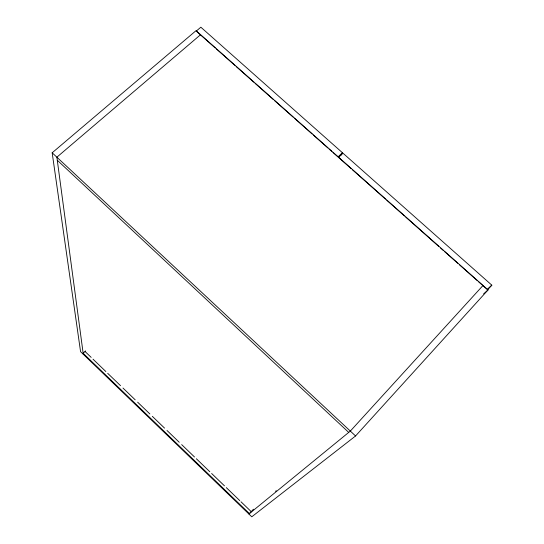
<?xml version="1.0" encoding="UTF-8"?>
<svg xmlns="http://www.w3.org/2000/svg" width="544" height="544" viewBox="0 0 544 544"><rect width="100%" height="100%" fill="white"/><g stroke="black" fill="none" stroke-linecap="round" stroke-linejoin="round"><path stroke-width="0.82" d="M341.319 155.006L342.414 152.708L200.845 27.2L196.262 31.09M351.227 168.694L338.538 157.427L342.944 153.177L491.83 285.165L487.628 289.802L478.747 281.914M355.565 435.968L488.043 289.932L196.037 30.661L52.17 152.796L80.566 351.662L251.777 516.8L355.565 435.968L52.17 152.796M483.018 285.471L350.329 431.086L248.887 514.019M253.429 509.225L249.404 513.597L83.15 353.26L85.619 350.928M342.414 152.708L338.008 156.958L332.948 152.463M487.41 289.143L491.83 285.165M483.616 293.889L488.043 289.932M200.58 34.7L56.875 157.189L83.286 354.287M275.543 491.286L276.277 490.688M196.894 31.654L215.247 47.947M216.512 49.069L234.865 65.368M236.13 66.49L253.844 82.226M255.109 83.348L273.462 99.64M274.727 100.762L293.08 117.062M294.345 118.184L312.066 133.919M313.33 135.041L327.882 147.961M329.154 149.09L331.684 151.334M352.498 169.816L385.485 199.111M386.757 200.24L404.518 216.009M405.79 217.138L438.777 246.425M440.681 248.118L443.217 250.369M444.489 251.498L457.81 263.33M459.714 265.016L477.476 280.792M57.29 160.256L348.718 432.405M85.061 351.499L91.174 357.394M93.01 359.162L105.849 371.538M107.685 373.306L120.523 385.682M122.971 388.042L135.204 399.826M137.646 402.186L149.879 413.97M152.32 416.33L164.553 428.114M167.001 430.474L179.228 442.258M181.676 444.618L194.514 456.987M196.35 458.755L209.807 471.723M211.636 473.491L224.482 485.867M226.318 487.635L239.768 500.602M240.992 501.779L251.389 511.795"/></g></svg>
